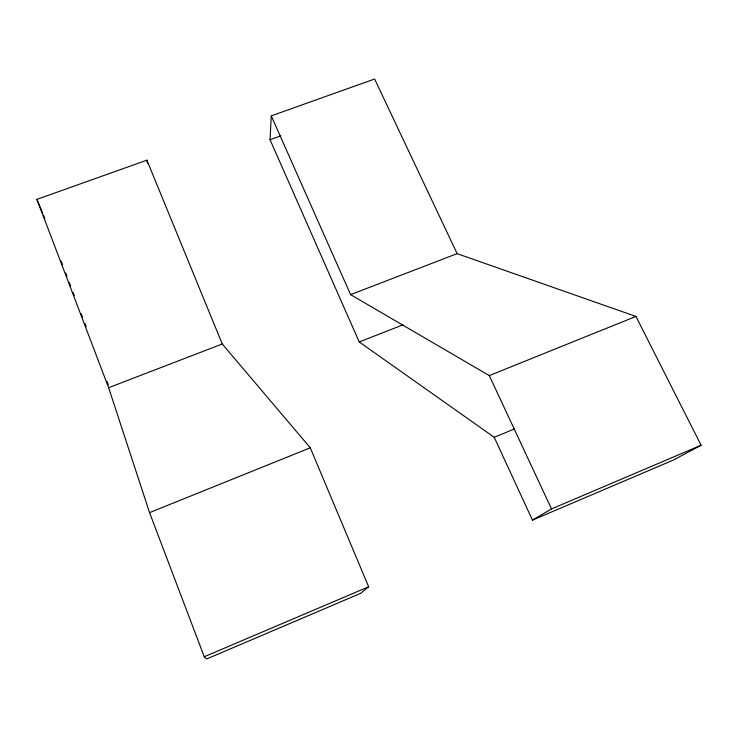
<?xml version="1.0" encoding="UTF-8"?>
<svg xmlns="http://www.w3.org/2000/svg" width="738" height="738" viewBox="0 0 738 738"><rect width="100%" height="100%" fill="white"/><g stroke="black" fill="none" stroke-linecap="round" stroke-linejoin="round"><path stroke-width="1.11" d="M270.043 139.731L271.261 115.857L374.636 79.031L457.117 253.651L635.925 316.436L701.1 445.235L673.397 460.069L532.458 520.133L494.229 437.293L359.231 341.962L270.043 139.731L280.827 135.857M368.649 586.765L360.651 593.352L206.658 658.969L204.242 656.755L149.556 512.633L108.634 387.699L36.9 199.371L146.89 160.174L222.267 343.991L310.274 447.8L368.649 586.765L204.242 656.755M532.458 520.133L551.507 508.916L701.1 445.235M494.229 437.293L514.414 428.962M149.556 512.633L310.274 447.8M271.261 115.857L350.596 294.628L489.285 375.587L635.925 316.436M359.231 341.962L403.031 324.803M108.634 387.699L222.267 343.991M350.596 294.628L457.117 253.651M489.285 375.587L551.507 508.916M36.9 199.371L42.592 213.033M43.468 215.136L44.787 218.291M61.208 261.206L62.435 264.425M65.71 273.014L66.937 276.233M69.4 282.682L70.627 285.901M73.08 292.349L74.307 295.569M81.263 313.825L82.49 317.045M84.944 323.484L86.171 326.713M107.047 381.481L108.274 384.701M146.89 160.174L147.489 163.532"/></g></svg>
